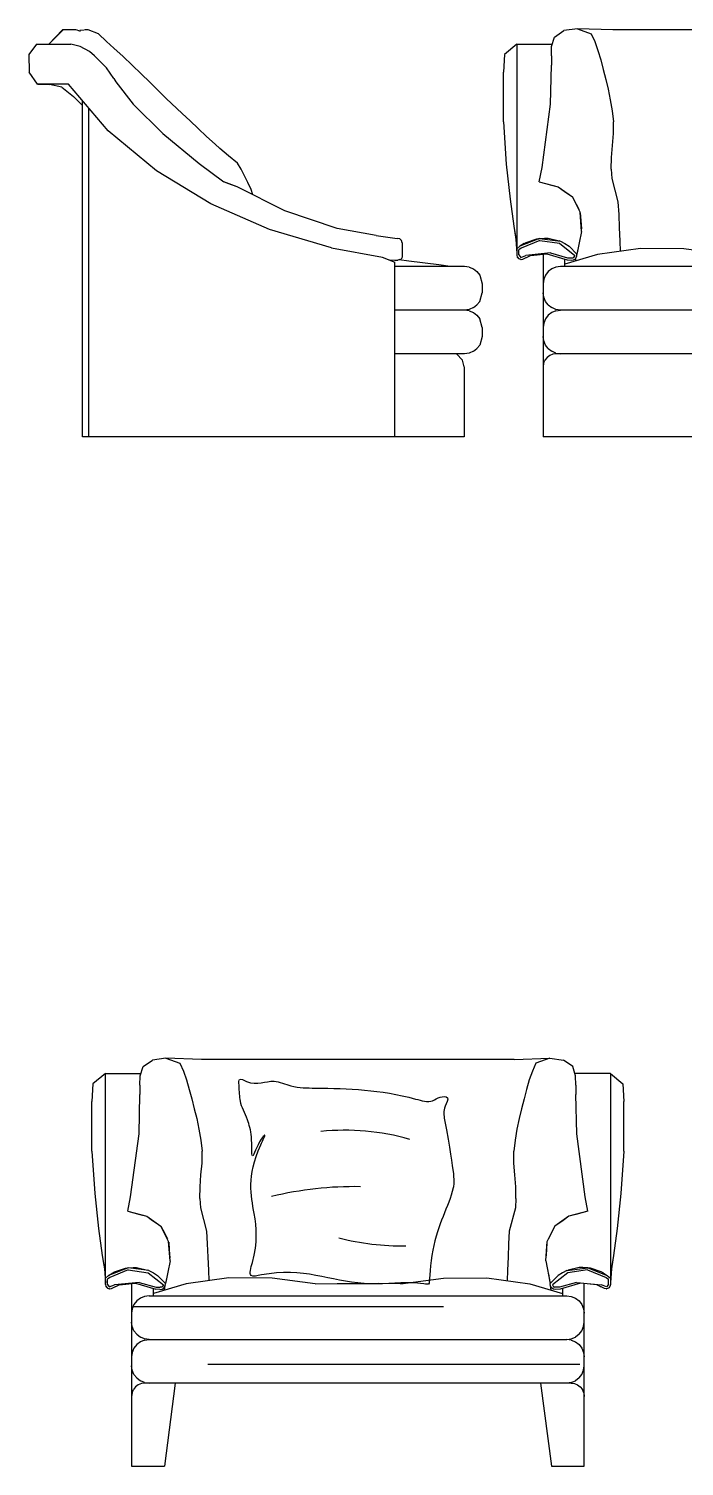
# Model space of a CAD drawing. Header units: inches. Extents: x 11.4 to 53.9, y 10.8 to 35.6.
# Drawn here: x 41.468 to 42.665, y 20.073 to 22.698 of the extents above; entities that cross this region are included whole.
import ezdxf

# ---------------------------------------------------------------- set-up
doc = ezdxf.new("R2010")
doc.units = ezdxf.units.IN
doc.header["$MEASUREMENT"] = 0
for name, color, linetype in [('02', 2, 'Continuous'), ('1', 1, 'Continuous'), ('4', 4, 'Continuous')]:
    doc.layers.add(name, color=color, linetype=linetype)

msp = doc.modelspace()

# ---------------------------------------------------------------- linework, layer by layer
at = {"layer": '02'}
for p, q in [((41.6584, 20.3648), (42.2256, 20.3648)), ((42.4748, 20.2592), (41.7948, 20.2592))]:
    msp.add_line(p, q, dxfattribs=at)
for centre, radius, start, end in [((42.0448, 20.2511), 0.4357, 74.1568, 95.6974), ((42.0632, 19.9377), 0.6462, 89.078, 103.5857), ((42.1505, 20.9529), 0.4771, 255.8688, 270.7292)]:
    msp.add_arc(centre, radius, start, end, dxfattribs=at)
at = {"layer": '1'}
for p, q in [((41.5304, 22.6957), (41.5046, 22.6699)), ((41.5297, 22.6957), (41.5046, 22.6699)), ((41.5297, 22.6957), (41.5297, 22.6961)), ((41.5548, 22.6957), (41.5297, 22.6957)), ((41.5559, 22.6957), (41.5616, 22.6938)), ((41.5764, 22.6957), (41.5608, 22.6946)), ((41.5764, 22.6957), (41.5711, 22.6957)), ((41.595, 22.6889), (41.5764, 22.6957)), ((41.6099, 22.6744), (41.595, 22.6889)), ((42.4231, 22.6657), (42.4284, 22.6824)), ((42.4284, 22.6824), (42.4455, 22.6946)), ((42.4702, 22.698), (42.4455, 22.6946)), ((42.4702, 22.698), (42.4956, 22.6889)), ((42.5352, 22.6957), (42.4702, 22.698)), ((42.4956, 22.6889), (42.5021, 22.6744)), ((43.1067, 22.6957), (42.5352, 22.6957)), ((41.4818, 22.6699), (41.4677, 22.6512)), ((41.4677, 22.6512), (41.4685, 22.6186)), ((41.4818, 22.6699), (41.5445, 22.6699)), ((41.5616, 22.6653), (41.5445, 22.6699)), ((41.5787, 22.6562), (41.5616, 22.6653)), ((41.5878, 22.6486), (41.5787, 22.6562)), ((41.6235, 22.6626), (41.6099, 22.6744)), ((41.6403, 22.6471), (41.6235, 22.6626)), ((42.3368, 22.6512), (42.3349, 22.6186)), ((42.3596, 22.6699), (42.3368, 22.6512)), ((42.3596, 22.6699), (42.3596, 22.2845)), ((42.3596, 22.6699), (42.4246, 22.6699)), ((42.4227, 22.6486), (42.4231, 22.6657)), ((42.5021, 22.6744), (42.5078, 22.6585)), ((42.5078, 22.6585), (42.5127, 22.641)), ((41.6099, 22.6269), (41.5878, 22.6486)), ((41.6235, 22.6072), (41.6099, 22.6269)), ((41.6566, 22.6315), (41.6403, 22.6471)), ((41.6729, 22.6159), (41.6566, 22.6315)), ((42.4212, 22.56), (42.4227, 22.6315)), ((42.4227, 22.6486), (42.4227, 22.6315)), ((42.5127, 22.641), (42.5173, 22.6235)), ((41.4837, 22.5969), (41.4685, 22.6186)), ((41.6235, 22.6072), (41.6266, 22.6011)), ((41.6266, 22.6011), (41.6585, 22.56)), ((41.6889, 22.6003), (41.6729, 22.6159)), ((41.7045, 22.5851), (41.6889, 22.6003)), ((42.3349, 22.5281), (42.3349, 22.6186)), ((42.5173, 22.6235), (42.5219, 22.6053)), ((42.5219, 22.6053), (42.5264, 22.5874)), ((41.5403, 22.5969), (41.4837, 22.5969)), ((41.4837, 22.5969), (41.5057, 22.5961)), ((41.5285, 22.5912), (41.5057, 22.5961)), ((41.5285, 22.5912), (41.5498, 22.5745)), ((41.6129, 22.5114), (41.5403, 22.5969)), ((41.5498, 22.5745), (41.5658, 22.5581)), ((41.7045, 22.5851), (41.7201, 22.5695)), ((41.7189, 22.5707), (41.7045, 22.5851)), ((42.5264, 22.5874), (42.5302, 22.568)), ((41.5658, 21.9528), (41.5658, 22.5669)), ((41.5768, 22.5536), (41.5768, 21.9528)), ((41.7125, 22.5068), (41.6585, 22.56)), ((41.7189, 22.5707), (41.7185, 22.5711)), ((41.7478, 22.5433), (41.7189, 22.5707)), ((41.7189, 22.5707), (41.7189, 22.5707)), ((41.7201, 22.5695), (41.7189, 22.5707)), ((42.4056, 22.4445), (42.4212, 22.56)), ((42.5302, 22.568), (42.5336, 22.5483)), ((42.5336, 22.5483), (42.5363, 22.5281)), ((41.7626, 22.5296), (41.7478, 22.5433)), ((41.7774, 22.5156), (41.7626, 22.5296)), ((42.3349, 22.5281), (42.3402, 22.451)), ((42.5363, 22.5065), (42.5363, 22.5281)), ((41.7011, 22.4384), (41.6129, 22.5114)), ((41.7125, 22.5068), (41.779, 22.4517)), ((41.7926, 22.5015), (41.7774, 22.5156)), ((41.8082, 22.4875), (41.7926, 22.5015)), ((42.534, 22.4848), (42.5363, 22.5065)), ((41.8082, 22.4875), (41.817, 22.4795)), ((41.8325, 22.4662), (41.817, 22.4795)), ((42.5325, 22.4631), (42.534, 22.4848)), ((41.779, 22.4517), (41.8242, 22.4183)), ((41.8489, 22.4525), (41.8325, 22.4662)), ((41.8557, 22.4419), (41.8489, 22.4525)), ((41.8618, 22.4297), (41.8557, 22.4419)), ((42.3402, 22.451), (42.3471, 22.3871)), ((42.4006, 22.4183), (42.4056, 22.4445)), ((42.5321, 22.4415), (42.5325, 22.4631)), ((42.5321, 22.4415), (42.5333, 22.4244)), ((41.8002, 22.3784), (41.7011, 22.4384)), ((41.8318, 22.4156), (41.8242, 22.4183)), ((41.8485, 22.4096), (41.8242, 22.4183)), ((41.8398, 22.4126), (41.8318, 22.4156)), ((41.8679, 22.4172), (41.8618, 22.4297)), ((41.874, 22.4042), (41.8679, 22.4172)), ((42.4006, 22.4183), (42.4352, 22.4096)), ((42.4006, 22.4183), (42.4117, 22.4156)), ((42.4117, 22.4156), (42.4227, 22.4126)), ((42.5333, 22.4244), (42.5443, 22.3822)), ((41.8485, 22.4096), (41.8398, 22.4126)), ((41.9355, 22.3655), (41.8485, 22.4096)), ((41.8774, 22.3947), (41.874, 22.4042)), ((42.4227, 22.4126), (42.4352, 22.4096)), ((42.4352, 22.4096), (42.4611, 22.3909)), ((42.4352, 22.4096), (42.4459, 22.4016)), ((42.4459, 22.4016), (42.4538, 22.3959)), ((42.4538, 22.3959), (42.4611, 22.3909)), ((42.4751, 22.3632), (42.4611, 22.3909)), ((42.4611, 22.3909), (42.4679, 22.3776)), ((41.9078, 22.3317), (41.8002, 22.3784)), ((42.0313, 22.3332), (41.9355, 22.3655)), ((42.3471, 22.3871), (42.3539, 22.3374)), ((42.4679, 22.3776), (42.4721, 22.3697)), ((42.4721, 22.3697), (42.4728, 22.3678)), ((42.4778, 22.3279), (42.4751, 22.3632)), ((42.4755, 22.3621), (42.4755, 22.3617)), ((42.5443, 22.3822), (42.5458, 22.3586)), ((42.3539, 22.3374), (42.3577, 22.313)), ((42.3539, 22.3374), (42.3569, 22.3191)), ((42.4755, 22.3617), (42.4763, 22.3476)), ((42.4763, 22.3476), (42.4774, 22.3324)), ((42.5458, 22.3586), (42.5466, 22.3347)), ((42.0206, 22.2978), (41.9078, 22.3317)), ((42.1027, 22.3206), (42.0313, 22.3332)), ((42.1027, 22.3206), (42.1365, 22.3157)), ((42.1365, 22.3157), (42.1422, 22.3153)), ((42.1365, 22.3157), (42.1365, 22.3157)), ((42.146, 22.3142), (42.1422, 22.3153)), ((42.1491, 22.3111), (42.146, 22.3142)), ((42.1502, 22.3073), (42.1491, 22.3111)), ((42.3577, 22.313), (42.3596, 22.2876)), ((42.401, 22.3153), (42.3653, 22.3009)), ((42.4014, 22.3111), (42.3676, 22.2975)), ((42.3763, 22.3077), (42.3961, 22.3146)), ((42.3961, 22.3146), (42.3995, 22.3146)), ((42.401, 22.3153), (42.4101, 22.3157)), ((42.401, 22.3153), (42.439, 22.31)), ((42.4014, 22.3111), (42.4375, 22.3062)), ((42.4101, 22.3157), (42.4166, 22.3157)), ((42.4166, 22.3157), (42.4367, 22.3108)), ((42.4383, 22.31), (42.4367, 22.3108)), ((42.439, 22.31), (42.4474, 22.3058)), ((42.4778, 22.3279), (42.4694, 22.2864)), ((42.5466, 22.3347), (42.5477, 22.3108)), ((42.5477, 22.3108), (42.5485, 22.2914)), ((42.0206, 22.2978), (42.1141, 22.281)), ((42.1502, 22.3073), (42.1502, 22.2807)), ((42.3653, 22.3009), (42.3596, 22.2959)), ((42.3596, 22.2845), (42.3604, 22.2811)), ((42.3676, 22.2975), (42.3634, 22.2944)), ((42.3634, 22.2849), (42.3634, 22.2944)), ((42.3634, 22.2849), (42.3666, 22.2801)), ((42.3729, 22.3058), (42.3653, 22.3009)), ((42.3666, 22.2801), (42.3761, 22.2841)), ((42.3706, 22.2773), (42.3847, 22.2838)), ((42.3729, 22.3058), (42.3763, 22.3077)), ((42.4213, 22.2886), (42.3761, 22.2841)), ((42.3771, 22.2804), (42.3847, 22.2838)), ((42.3847, 22.2838), (42.4143, 22.2868)), ((42.4075, 22.2861), (42.4075, 21.9528)), ((42.4143, 22.2868), (42.4516, 22.2758)), ((42.4213, 22.2886), (42.4523, 22.28)), ((42.4375, 22.3062), (42.4656, 22.2842)), ((42.4474, 22.3058), (42.455, 22.3009)), ((42.507, 22.2857), (42.4474, 22.2682)), ((42.455, 22.3009), (42.4694, 22.2864)), ((42.4656, 22.2842), (42.4633, 22.2804)), ((42.4664, 22.2777), (42.4694, 22.283)), ((42.4694, 22.2864), (42.469, 22.2861)), ((42.469, 22.2861), (42.4694, 22.2861)), ((42.4706, 22.2918), (42.4694, 22.2864)), ((42.4694, 22.283), (42.4694, 22.2864)), ((42.4694, 22.2864), (42.4694, 22.2864)), ((42.4728, 22.3039), (42.4706, 22.2918)), ((42.5853, 22.2967), (42.507, 22.2857)), ((42.6644, 22.2963), (42.5853, 22.2967)), ((42.743, 22.2857), (42.6644, 22.2963)), ((42.1137, 22.2811), (42.1365, 22.272)), ((42.1271, 22.2758), (42.1365, 22.2754)), ((42.1365, 22.2754), (42.1422, 22.2754)), ((42.1365, 21.9528), (42.1365, 22.272)), ((42.2642, 22.264), (42.1365, 22.264)), ((42.146, 22.2766), (42.1422, 22.2754)), ((42.1624, 22.2735), (42.1445, 22.2762)), ((42.146, 22.2766), (42.1487, 22.2781)), ((42.1491, 22.2785), (42.1487, 22.2781)), ((42.1502, 22.2807), (42.1491, 22.2785)), ((42.2171, 22.2667), (42.1624, 22.2735)), ((42.238, 22.264), (42.2171, 22.2667)), ((42.2726, 22.2629), (42.2642, 22.264)), ((42.2726, 22.2629), (42.2802, 22.2598)), ((42.2802, 22.2598), (42.2866, 22.2549)), ((42.3604, 22.2811), (42.3626, 22.2785)), ((42.3607, 22.2807), (42.3626, 22.2785)), ((42.3626, 22.2785), (42.3634, 22.2781)), ((42.3668, 22.2769), (42.3634, 22.2781)), ((42.3668, 22.2769), (42.3676, 22.2769)), ((42.3676, 22.2769), (42.3706, 22.2773)), ((42.3767, 22.28), (42.3771, 22.2804)), ((42.3771, 22.2804), (42.3771, 22.2804)), ((42.4234, 22.2598), (42.417, 22.2549)), ((42.431, 22.2629), (42.4234, 22.2598)), ((42.4394, 22.264), (42.431, 22.2629)), ((43.2024, 22.264), (42.4394, 22.264)), ((42.4474, 22.2652), (42.4474, 22.2769)), ((42.4516, 22.2758), (42.4592, 22.2754)), ((42.4523, 22.28), (42.4595, 22.2796)), ((42.4592, 22.2754), (42.4633, 22.2758)), ((42.4595, 22.2796), (42.4622, 22.2796)), ((42.4622, 22.2796), (42.4633, 22.2804)), ((42.4633, 22.2758), (42.4664, 22.2777)), ((42.4675, 22.2743), (42.4675, 22.2796)), ((42.2866, 22.2549), (42.292, 22.2481)), ((42.292, 22.2481), (42.2961, 22.2321)), ((42.2961, 22.2321), (42.2961, 22.2161)), ((42.4086, 22.2405), (42.4075, 22.2321)), ((42.4117, 22.2481), (42.4086, 22.2405)), ((42.417, 22.2549), (42.4117, 22.2481)), ((42.292, 22.2002), (42.2961, 22.2161)), ((42.4086, 22.2082), (42.4075, 22.2161)), ((42.4117, 22.2002), (42.4086, 22.2082)), ((42.2642, 22.1842), (42.1365, 22.1842)), ((42.2726, 22.1854), (42.2642, 22.1842)), ((42.2726, 22.1831), (42.2642, 22.1842)), ((42.2802, 22.1888), (42.2726, 22.1854)), ((42.2726, 22.1831), (42.2802, 22.18)), ((42.2802, 22.1888), (42.2866, 22.1937)), ((42.2802, 22.18), (42.2866, 22.1751)), ((42.292, 22.2002), (42.2866, 22.1937)), ((42.417, 22.1937), (42.4117, 22.2002)), ((42.417, 22.1937), (42.4234, 22.1888)), ((42.4234, 22.18), (42.417, 22.1751)), ((42.431, 22.1854), (42.4234, 22.1888)), ((42.431, 22.1831), (42.4234, 22.18)), ((42.4394, 22.1842), (42.431, 22.1854)), ((42.431, 22.1831), (42.4394, 22.1842)), ((43.2024, 22.1842), (42.4394, 22.1842)), ((42.2866, 22.1751), (42.292, 22.1683)), ((42.2961, 22.1523), (42.292, 22.1683)), ((42.2961, 22.1523), (42.2961, 22.1363)), ((42.4086, 22.1607), (42.4075, 22.1523)), ((42.4117, 22.1683), (42.4086, 22.1607)), ((42.417, 22.1751), (42.4117, 22.1683)), ((42.2961, 22.1363), (42.292, 22.1204)), ((42.4086, 22.1284), (42.4075, 22.1363)), ((42.4117, 22.1204), (42.4086, 22.1284)), ((42.2642, 22.1044), (42.1365, 22.1044)), ((42.249, 22.1044), (42.26, 22.0926)), ((42.2578, 22.1044), (42.2578, 22.1048)), ((42.2726, 22.1056), (42.2642, 22.1044)), ((42.2802, 22.109), (42.2726, 22.1056)), ((42.2802, 22.109), (42.2866, 22.1139)), ((42.292, 22.1204), (42.2866, 22.1139)), ((42.417, 22.1139), (42.4117, 22.1204)), ((42.4196, 22.1014), (42.4147, 22.0976)), ((42.417, 22.1139), (42.4234, 22.109)), ((42.4253, 22.1037), (42.4196, 22.1014)), ((42.431, 22.1056), (42.4234, 22.109)), ((42.4314, 22.1044), (42.4253, 22.1037)), ((42.431, 22.1056), (42.4394, 22.1044)), ((43.2104, 22.1044), (42.4314, 22.1044)), ((42.2631, 22.0805), (42.26, 22.0926)), ((42.2631, 22.0805), (42.2631, 21.9528)), ((42.4082, 22.0869), (42.4075, 22.0805)), ((42.4082, 22.0869), (42.4109, 22.0926)), ((42.4147, 22.0976), (42.4109, 22.0926)), ((42.2631, 21.9528), (41.5658, 21.9528)), ((43.2344, 21.9528), (42.4075, 21.9528)), ((41.6766, 20.803), (41.6937, 20.8151)), ((41.7184, 20.8185), (41.6937, 20.8151)), ((41.7184, 20.8185), (41.7439, 20.8094)), ((41.7834, 20.8163), (41.7184, 20.8185)), ((42.3549, 20.8163), (41.7834, 20.8163)), ((42.3549, 20.8163), (42.4199, 20.8185)), ((42.4199, 20.8185), (42.3944, 20.8094)), ((42.4199, 20.8185), (42.4446, 20.8151)), ((42.4617, 20.803), (42.4446, 20.8151)), ((41.6078, 20.7904), (41.585, 20.7718)), ((41.6078, 20.7904), (41.6728, 20.7904)), ((41.6078, 20.4051), (41.6078, 20.7904)), ((41.6713, 20.7862), (41.6766, 20.803)), ((41.7439, 20.8094), (41.7503, 20.795)), ((41.7503, 20.795), (41.756, 20.779)), ((42.388, 20.795), (42.3823, 20.779)), ((42.3944, 20.8094), (42.388, 20.795)), ((42.467, 20.7862), (42.4617, 20.803)), ((42.5305, 20.7904), (42.4655, 20.7904)), ((42.5305, 20.7904), (42.5533, 20.7718)), ((42.5305, 20.7904), (42.5305, 20.4051)), ((41.585, 20.7718), (41.5831, 20.7391)), ((41.6709, 20.7691), (41.6713, 20.7862)), ((41.6709, 20.7691), (41.6709, 20.752)), ((41.756, 20.779), (41.761, 20.7615)), ((41.761, 20.7615), (41.7655, 20.7441)), ((42.3773, 20.7615), (42.3728, 20.7441)), ((42.3823, 20.779), (42.3773, 20.7615)), ((42.4674, 20.7691), (42.467, 20.7862)), ((42.4674, 20.7691), (42.4674, 20.752)), ((42.5533, 20.7718), (42.5552, 20.7391)), ((41.5831, 20.6487), (41.5831, 20.7391)), ((41.6694, 20.6806), (41.6709, 20.752)), ((41.7655, 20.7441), (41.7701, 20.7258)), ((42.3728, 20.7441), (42.3682, 20.7258)), ((42.4689, 20.6806), (42.4674, 20.752)), ((42.5552, 20.6487), (42.5552, 20.7391)), ((41.7701, 20.7258), (41.7746, 20.708)), ((42.3682, 20.7258), (42.3636, 20.708)), ((41.7746, 20.708), (41.7784, 20.6886)), ((41.7784, 20.6886), (41.7819, 20.6688)), ((42.3598, 20.6886), (42.3564, 20.6688)), ((42.3636, 20.708), (42.3598, 20.6886)), ((41.6538, 20.5651), (41.6694, 20.6806)), ((41.7819, 20.6688), (41.7845, 20.6487)), ((42.3564, 20.6688), (42.3538, 20.6487)), ((42.4845, 20.5651), (42.4689, 20.6806)), ((41.5831, 20.6487), (41.5884, 20.5715)), ((41.7845, 20.627), (41.7845, 20.6487)), ((42.3538, 20.627), (42.3538, 20.6487)), ((42.5552, 20.6487), (42.5498, 20.5715)), ((41.7807, 20.5837), (41.7822, 20.6054)), ((41.7822, 20.6054), (41.7845, 20.627)), ((42.356, 20.6054), (42.3538, 20.627)), ((42.3576, 20.5837), (42.356, 20.6054)), ((41.7803, 20.562), (41.7807, 20.5837)), ((42.3579, 20.562), (42.3576, 20.5837)), ((41.5884, 20.5715), (41.5953, 20.5077)), ((41.6489, 20.5389), (41.6538, 20.5651)), ((41.7803, 20.562), (41.7815, 20.5449)), ((42.3579, 20.562), (42.3568, 20.5449)), ((42.4894, 20.5389), (42.4845, 20.5651)), ((42.5498, 20.5715), (42.543, 20.5077)), ((41.6489, 20.5389), (41.6599, 20.5362)), ((41.6489, 20.5389), (41.6834, 20.5301)), ((41.6599, 20.5362), (41.6709, 20.5332)), ((41.6709, 20.5332), (41.6834, 20.5301)), ((41.6834, 20.5301), (41.6941, 20.5221)), ((41.6834, 20.5301), (41.7093, 20.5115)), ((41.7815, 20.5449), (41.7925, 20.5028)), ((42.3568, 20.5449), (42.3458, 20.5028)), ((42.4548, 20.5301), (42.429, 20.5115)), ((42.4548, 20.5301), (42.4442, 20.5221)), ((42.4894, 20.5389), (42.4548, 20.5301)), ((42.4674, 20.5332), (42.4548, 20.5301)), ((42.4784, 20.5362), (42.4674, 20.5332)), ((42.4894, 20.5389), (42.4784, 20.5362)), ((41.5953, 20.5077), (41.6021, 20.4579)), ((41.6941, 20.5221), (41.7021, 20.5164)), ((41.7021, 20.5164), (41.7093, 20.5115)), ((41.7093, 20.5115), (41.7161, 20.4982)), ((41.7233, 20.4838), (41.7093, 20.5115)), ((41.7925, 20.5028), (41.794, 20.4792)), ((42.3458, 20.5028), (42.3443, 20.4792)), ((42.4149, 20.4838), (42.429, 20.5115)), ((42.429, 20.5115), (42.4222, 20.4982)), ((42.4362, 20.5164), (42.429, 20.5115)), ((42.4442, 20.5221), (42.4362, 20.5164)), ((42.543, 20.5077), (42.5362, 20.4579)), ((41.7161, 20.4982), (41.7203, 20.4902)), ((41.7203, 20.4902), (41.7211, 20.4883)), ((41.726, 20.4484), (41.7233, 20.4838)), ((41.7237, 20.4826), (41.7237, 20.4822)), ((41.7237, 20.4822), (41.7245, 20.4682)), ((41.794, 20.4792), (41.7948, 20.4553)), ((42.3443, 20.4792), (42.3435, 20.4553)), ((42.4123, 20.4484), (42.4149, 20.4838)), ((42.4146, 20.4822), (42.4138, 20.4682)), ((42.4146, 20.4826), (42.4146, 20.4822)), ((42.418, 20.4902), (42.4172, 20.4883)), ((42.4222, 20.4982), (42.418, 20.4902)), ((41.6021, 20.4579), (41.6052, 20.4397)), ((41.6021, 20.4579), (41.6059, 20.4336)), ((41.726, 20.4484), (41.7176, 20.407)), ((41.7245, 20.4682), (41.7256, 20.453)), ((41.7948, 20.4553), (41.7959, 20.4313)), ((42.3435, 20.4553), (42.3424, 20.4313)), ((42.4123, 20.4484), (42.4206, 20.407)), ((42.4138, 20.4682), (42.4127, 20.453)), ((42.5362, 20.4579), (42.5324, 20.4336)), ((42.5362, 20.4579), (42.5331, 20.4397)), ((41.6059, 20.4336), (41.6078, 20.4081)), ((41.6135, 20.4214), (41.6078, 20.4165)), ((41.6492, 20.4359), (41.6135, 20.4214)), ((41.6135, 20.4214), (41.6211, 20.4264)), ((41.6496, 20.4317), (41.6158, 20.418)), ((41.6211, 20.4264), (41.6245, 20.4283)), ((41.6245, 20.4283), (41.6443, 20.4351)), ((41.6443, 20.4351), (41.6477, 20.4351)), ((41.6492, 20.4359), (41.6584, 20.4363)), ((41.6872, 20.4306), (41.6492, 20.4359)), ((41.6496, 20.4317), (41.6857, 20.4268)), ((41.6584, 20.4363), (41.6648, 20.4363)), ((41.6648, 20.4363), (41.685, 20.4313)), ((41.6865, 20.4306), (41.685, 20.4313)), ((41.6857, 20.4268), (41.7138, 20.4047)), ((41.6872, 20.4306), (41.6956, 20.4264)), ((41.6956, 20.4264), (41.7032, 20.4214)), ((41.7032, 20.4214), (41.7176, 20.407)), ((41.7211, 20.4245), (41.7188, 20.4123)), ((41.7959, 20.4313), (41.7967, 20.4119)), ((42.3424, 20.4313), (42.3416, 20.4119)), ((42.4172, 20.4245), (42.4195, 20.4123)), ((42.4351, 20.4214), (42.4206, 20.407)), ((42.4526, 20.4268), (42.4244, 20.4047)), ((42.4427, 20.4264), (42.4351, 20.4214)), ((42.451, 20.4306), (42.4427, 20.4264)), ((42.451, 20.4306), (42.489, 20.4359)), ((42.4518, 20.4306), (42.4533, 20.4313)), ((42.4887, 20.4317), (42.4526, 20.4268)), ((42.4735, 20.4363), (42.4533, 20.4313)), ((42.4799, 20.4363), (42.4735, 20.4363)), ((42.489, 20.4359), (42.4799, 20.4363)), ((42.4887, 20.4317), (42.5225, 20.418)), ((42.489, 20.4359), (42.5248, 20.4214)), ((42.494, 20.4351), (42.4906, 20.4351)), ((42.5137, 20.4283), (42.494, 20.4351)), ((42.5172, 20.4264), (42.5137, 20.4283)), ((42.5172, 20.4264), (42.5248, 20.4214)), ((42.5248, 20.4214), (42.5305, 20.4165)), ((42.5324, 20.4336), (42.5305, 20.4081)), ((41.6078, 20.4051), (41.6086, 20.4017)), ((41.6086, 20.4017), (41.6109, 20.399)), ((41.609, 20.4013), (41.6109, 20.399)), ((41.6109, 20.399), (41.6116, 20.3986)), ((41.6158, 20.418), (41.6116, 20.415)), ((41.6116, 20.4055), (41.6116, 20.415)), ((41.6116, 20.4055), (41.6148, 20.4007)), ((41.6116, 20.3986), (41.615, 20.3975)), ((41.6148, 20.4007), (41.6243, 20.4046)), ((41.6158, 20.3975), (41.615, 20.3975)), ((41.6158, 20.3975), (41.6188, 20.3979)), ((41.6188, 20.3979), (41.6329, 20.4043)), ((41.6696, 20.4091), (41.6243, 20.4046)), ((41.6249, 20.4005), (41.6253, 20.4009)), ((41.6253, 20.4009), (41.6329, 20.4043)), ((41.6253, 20.4009), (41.6253, 20.4009)), ((41.6329, 20.4043), (41.6625, 20.4074)), ((41.6557, 20.4066), (41.6557, 20.0734)), ((41.6625, 20.4074), (41.6998, 20.3964)), ((41.6696, 20.4091), (41.7005, 20.4005)), ((41.7553, 20.4062), (41.6956, 20.3888)), ((41.6956, 20.3857), (41.6956, 20.3975)), ((41.7074, 20.396), (41.6998, 20.3964)), ((41.7005, 20.4005), (41.7078, 20.4002)), ((41.7074, 20.396), (41.7116, 20.3964)), ((41.7104, 20.4002), (41.7078, 20.4002)), ((41.7116, 20.4009), (41.7104, 20.4002)), ((41.7138, 20.4047), (41.7116, 20.4009)), ((41.7116, 20.3964), (41.7146, 20.3983)), ((41.7146, 20.3983), (41.7176, 20.4036)), ((41.7157, 20.3948), (41.7176, 20.407)), ((41.7176, 20.407), (41.7173, 20.4066)), ((41.7173, 20.4066), (41.7176, 20.4066)), ((41.7188, 20.4123), (41.7176, 20.407)), ((41.7176, 20.407), (41.7176, 20.407)), ((41.8335, 20.4173), (41.7553, 20.4062)), ((41.9126, 20.4169), (41.8335, 20.4173)), ((41.9912, 20.4062), (41.9126, 20.4169)), ((41.9912, 20.4062), (42.0323, 20.407)), ((42.0315, 20.407), (42.1068, 20.407)), ((42.147, 20.4062), (42.106, 20.407)), ((42.147, 20.4062), (42.2257, 20.4169)), ((42.2257, 20.4169), (42.3047, 20.4173)), ((42.3047, 20.4173), (42.383, 20.4062)), ((42.383, 20.4062), (42.4427, 20.3888)), ((42.4195, 20.4123), (42.4206, 20.407)), ((42.4225, 20.3948), (42.4206, 20.407)), ((42.421, 20.4066), (42.4206, 20.407)), ((42.4206, 20.407), (42.4206, 20.407)), ((42.421, 20.4066), (42.4206, 20.4066)), ((42.4237, 20.3983), (42.4206, 20.4036)), ((42.4267, 20.3964), (42.4237, 20.3983)), ((42.4244, 20.4047), (42.4267, 20.4009)), ((42.4267, 20.4009), (42.4279, 20.4002)), ((42.4309, 20.396), (42.4267, 20.3964)), ((42.4305, 20.4002), (42.4279, 20.4002)), ((42.4377, 20.4005), (42.4305, 20.4002)), ((42.4385, 20.3964), (42.4309, 20.396)), ((42.4687, 20.4091), (42.4377, 20.4005)), ((42.4757, 20.4074), (42.4385, 20.3964)), ((42.4427, 20.3975), (42.4427, 20.3857)), ((42.4687, 20.4091), (42.514, 20.4046)), ((42.5054, 20.4043), (42.4757, 20.4074)), ((42.4826, 20.0734), (42.4826, 20.4066)), ((42.5194, 20.3979), (42.5054, 20.4043)), ((42.513, 20.4009), (42.5054, 20.4043)), ((42.513, 20.4009), (42.513, 20.4009)), ((42.5134, 20.4005), (42.513, 20.4009)), ((42.5234, 20.4007), (42.514, 20.4046)), ((42.5225, 20.3975), (42.5194, 20.3979)), ((42.5225, 20.418), (42.5267, 20.415)), ((42.5225, 20.3975), (42.5232, 20.3975)), ((42.5267, 20.3986), (42.5232, 20.3975)), ((42.5267, 20.4055), (42.5234, 20.4007)), ((42.5267, 20.4055), (42.5267, 20.415)), ((42.5274, 20.399), (42.5267, 20.3986)), ((42.5297, 20.4017), (42.5274, 20.399)), ((42.5293, 20.4013), (42.5274, 20.399)), ((42.5305, 20.4051), (42.5297, 20.4017)), ((41.6599, 20.3686), (41.6568, 20.361)), ((41.6652, 20.3755), (41.6599, 20.3686)), ((41.6717, 20.3804), (41.6652, 20.3755)), ((41.6793, 20.3834), (41.6717, 20.3804)), ((41.6876, 20.3846), (41.6793, 20.3834)), ((41.6876, 20.3846), (42.4507, 20.3846)), ((42.4507, 20.3846), (42.459, 20.3834)), ((42.459, 20.3834), (42.4666, 20.3804)), ((42.4666, 20.3804), (42.4731, 20.3755)), ((42.4731, 20.3755), (42.4784, 20.3686)), ((42.4784, 20.3686), (42.4814, 20.361)), ((41.6568, 20.361), (41.6557, 20.3527)), ((42.4814, 20.361), (42.4826, 20.3527)), ((41.6568, 20.3287), (41.6557, 20.3367)), ((41.6599, 20.3207), (41.6568, 20.3287)), ((41.6652, 20.3143), (41.6599, 20.3207)), ((42.4731, 20.3143), (42.4784, 20.3207)), ((42.4784, 20.3207), (42.4814, 20.3287)), ((42.4814, 20.3287), (42.4826, 20.3367)), ((41.6599, 20.2888), (41.6568, 20.2812)), ((41.6652, 20.2957), (41.6599, 20.2888)), ((41.6652, 20.3143), (41.6717, 20.3093)), ((41.6717, 20.3006), (41.6652, 20.2957)), ((41.6793, 20.3059), (41.6717, 20.3093)), ((41.6793, 20.3036), (41.6717, 20.3006)), ((41.6876, 20.3048), (41.6793, 20.3059)), ((41.6793, 20.3036), (41.6876, 20.3048)), ((41.6876, 20.3048), (42.4507, 20.3048)), ((42.4507, 20.3048), (42.459, 20.3059)), ((42.459, 20.3036), (42.4507, 20.3048)), ((42.459, 20.3059), (42.4666, 20.3093)), ((42.459, 20.3036), (42.4666, 20.3006)), ((42.4731, 20.3143), (42.4666, 20.3093)), ((42.4666, 20.3006), (42.4731, 20.2957)), ((42.4731, 20.2957), (42.4784, 20.2888)), ((42.4784, 20.2888), (42.4814, 20.2812)), ((41.6568, 20.2812), (41.6557, 20.2729)), ((42.4814, 20.2812), (42.4826, 20.2729)), ((41.6568, 20.2489), (41.6557, 20.2569)), ((41.6599, 20.2409), (41.6568, 20.2489)), ((41.6652, 20.2345), (41.6599, 20.2409)), ((42.4731, 20.2345), (42.4784, 20.2409)), ((42.4784, 20.2409), (42.4814, 20.2489)), ((42.4814, 20.2489), (42.4826, 20.2569)), ((41.6565, 20.2075), (41.6591, 20.2132)), ((41.6629, 20.2181), (41.6591, 20.2132)), ((41.6679, 20.2219), (41.6629, 20.2181)), ((41.6652, 20.2345), (41.6717, 20.2295)), ((41.6736, 20.2242), (41.6679, 20.2219)), ((41.6793, 20.2261), (41.6717, 20.2295)), ((41.6796, 20.225), (41.6736, 20.2242)), ((41.6793, 20.2261), (41.6876, 20.225)), ((42.4586, 20.225), (41.6796, 20.225)), ((41.7355, 20.225), (41.7155, 20.0734)), ((42.4028, 20.225), (42.4227, 20.0734)), ((42.459, 20.2261), (42.4507, 20.225)), ((42.4586, 20.225), (42.4647, 20.2242)), ((42.459, 20.2261), (42.4666, 20.2295)), ((42.4647, 20.2242), (42.4704, 20.2219)), ((42.4731, 20.2345), (42.4666, 20.2295)), ((42.4704, 20.2219), (42.4754, 20.2181)), ((42.4754, 20.2181), (42.4792, 20.2132)), ((42.4818, 20.2075), (42.4792, 20.2132)), ((41.6565, 20.2075), (41.6557, 20.201)), ((42.4818, 20.2075), (42.4826, 20.201)), ((41.6557, 20.0734), (41.7155, 20.0734)), ((42.4227, 20.0734), (42.4826, 20.0734))]:
    msp.add_line(p, q, dxfattribs=at)
at = {"layer": '4'}
for points, knots in [([(41.8672, 20.706), (41.8624, 20.7185), (41.8527, 20.7361), (41.8528, 20.7604), (41.8508, 20.7843), (41.8812, 20.765), (41.9098, 20.7833), (41.9508, 20.7642), (42.0384, 20.7636), (42.1193, 20.7612), (42.2022, 20.7356), (42.2171, 20.7488), (42.2383, 20.7485), (42.2244, 20.7269), (42.2262, 20.7137), (42.2274, 20.706)], [2205.306284, 2205.306284, 2205.306284, 2205.306284, 2245.432988, 2274.783856, 2285.284333, 2298.685879, 2348.900561, 2380.875371, 2425.558108, 2609.564496, 2641.105183, 2656.426229, 2669.56815, 2685.536695, 2709.720565, 2709.720565, 2709.720565, 2709.720565]), ([(42.1994, 20.4077), (42.1983, 20.4045), (42.1837, 20.4078), (42.1499, 20.4094), (42.0406, 20.3981), (41.9648, 20.4405), (41.8674, 20.4167), (41.8873, 20.475), (41.8801, 20.5482), (41.8637, 20.6046), (41.903, 20.6837), (41.8856, 20.6624), (41.8732, 20.6221), (41.8771, 20.6749), (41.8706, 20.6971), (41.8673, 20.7058)], [2933.336293, 2933.336293, 2933.336293, 2933.336293, 2943.263043, 2964.346679, 3052.259872, 3240.706927, 3259.292027, 3282.918119, 3372.326814, 3498.332541, 3517.445566, 3526.914279, 3561.047112, 3595.576189, 3623.562661, 3623.562661, 3623.562661, 3623.562661]), ([(42.2275, 20.706), (42.247, 20.6005), (42.2398, 20.5536), (42.2047, 20.5012), (42.1994, 20.4077), (42.1994, 20.4077), (42.1994, 20.4077), (42.1994, 20.4077)], [2709.728027, 2709.728027, 2709.728027, 2709.728027, 2738.965503, 2852.334242, 2910.325586, 2921.162055, 2933.336293, 2933.336293, 2933.336293, 2933.336293])]:
    msp.add_open_spline(points, degree=3, knots=knots, dxfattribs=at)

doc.saveas('drawing.dxf')
